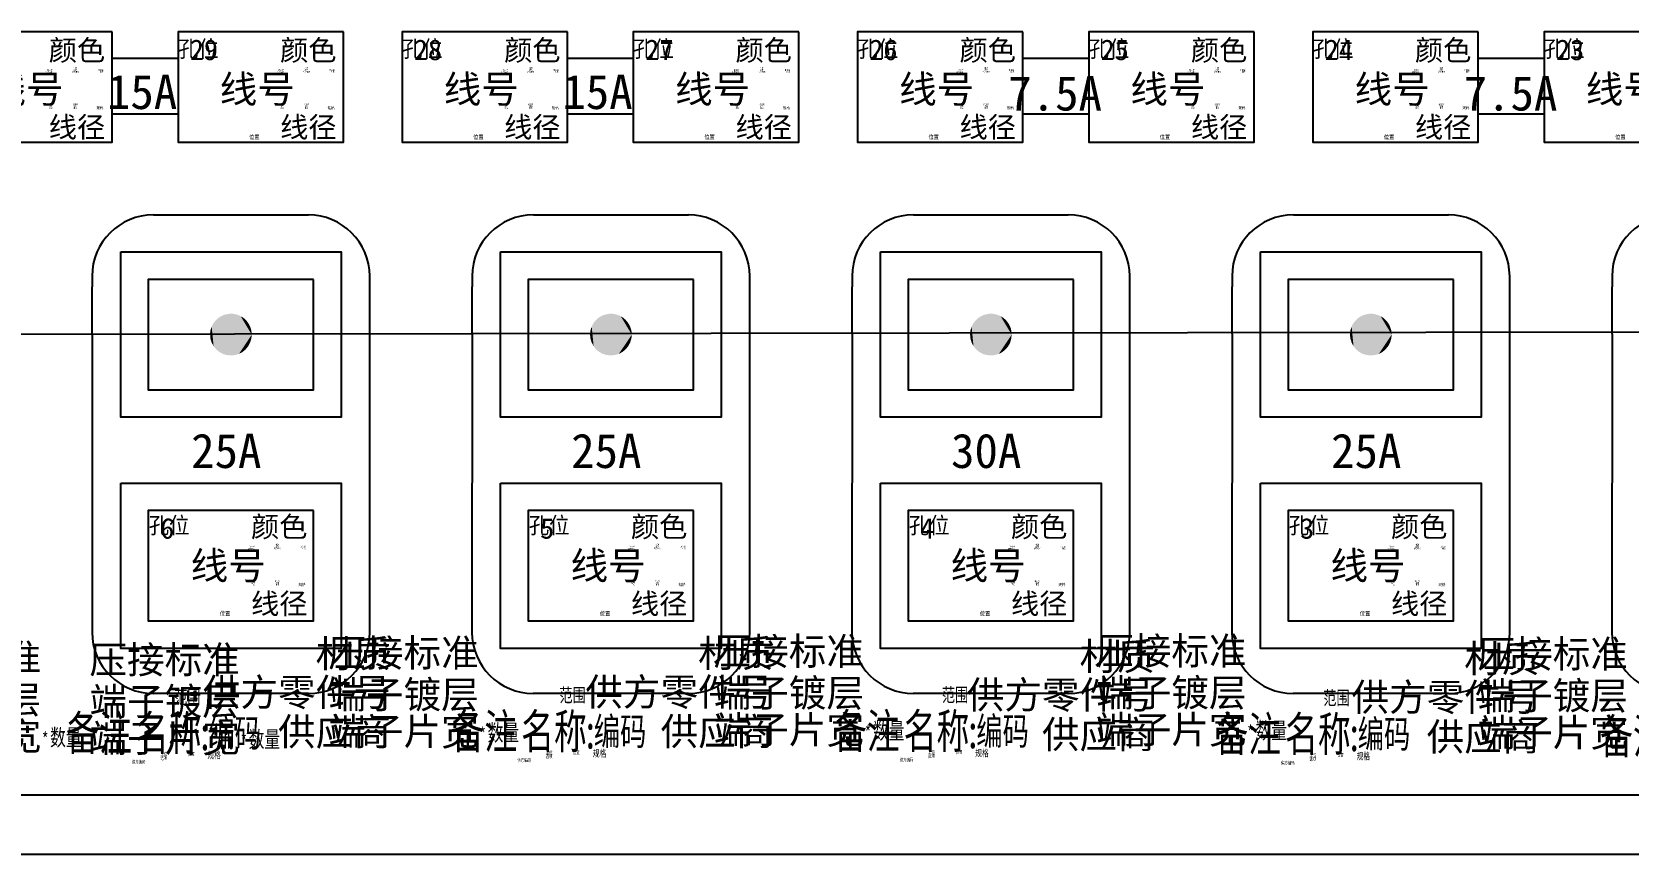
# Model space of a CAD drawing. Header units: millimetres. Extents: x -2653 to 6698, y -4403 to -42.
# Drawn here: x -2490.8 to -2375, y -629.6 to -569.9 of the extents above; entities that cross this region are included whole.
import ezdxf
from ezdxf.enums import TextEntityAlignment as Align

# ---------------------------------------------------------------- set-up
doc = ezdxf.new("R2010")
doc.units = ezdxf.units.MM
doc.header["$MEASUREMENT"] = 0
for name, color, linetype in [('文字', 3, 'Continuous'), ('轮廓线', 7, 'Continuous'), ('附件-供应商', 43, 'Continuous'), ('附件-名称', 53, 'Continuous'), ('附件-数量', 21, 'Continuous'), ('附件-编码', 52, 'Continuous')]:
    doc.layers.add(name, color=color, linetype=linetype)
for name, color, linetype, plot in [('附件-不打印', 2, 'Continuous', False), ('隐藏-剥皮长度', 2, 'Continuous', False), ('隐藏-加余量', 1, 'Continuous', False), ('隐藏-备注', 1, 'Continuous', False), ('隐藏-孔位', 1, 'Continuous', False), ('隐藏-对应端子', 2, 'Continuous', False), ('隐藏-规格', 1, 'Continuous', False), ('隐藏-辅助信息', 3, 'Continuous', False), ('隐藏-防水栓', 2, 'Continuous', False)]:
    doc.layers.add(name, color=color, linetype=linetype, plot=plot)
doc.styles.add('CL', font='', dxfattribs={"height": 2})
doc.styles.get("Standard").update_dxf_attribs({"font": 'txt', "bigfont": 'gbcbig.shx'})
doc.styles.add('灯泡', font='', dxfattribs={"width": 0.7})
doc.styles.get('CL').set_extended_font_data('SimSun')
doc.styles.get('灯泡').set_extended_font_data('NSimSun')

msp = doc.modelspace()

# ---------------------------------------------------------------- linework, layer by layer
at = {"lineweight": -3}
for p, q in [((-2481.97, -583.17), (-2470.73, -583.17)), ((-2454.4, -583.17), (-2443.15, -583.17)), ((-2426.82, -583.17), (-2415.58, -583.17)), ((-2399.25, -583.17), (-2388, -583.17)), ((-2466.27, -613.45), (-2466.27, -587.61)), ((-2438.7, -613.45), (-2438.7, -587.61)), ((-2411.12, -613.45), (-2411.12, -587.61)), ((-2383.55, -613.45), (-2383.55, -587.61)), ((-2345.6, -591.64), (-2501.12, -591.86)), ((-2481.99, -617.89), (-2470.72, -617.89)), ((-2454.41, -617.89), (-2443.14, -617.89)), ((-2426.83, -617.89), (-2415.57, -617.89)), ((-2399.26, -617.89), (-2387.99, -617.89)), ((-2300.15, -625.28), (-2590.97, -625.28)), ((-2513.99, -629.56), (-2342.92, -629.56))]:
    msp.add_line(p, q, dxfattribs=at)
at = {"lineweight": -3, "ltscale": 0.059399}
for p, q in [((-2486.43, -591.81), (-2486.42, -588.38)), ((-2458.85, -591.81), (-2458.85, -588.38)), ((-2431.27, -591.81), (-2431.27, -588.38)), ((-2403.7, -591.81), (-2403.7, -588.38)), ((-2376.12, -591.81), (-2376.12, -588.38))]:
    msp.add_line(p, q, dxfattribs=at)
at = {"lineweight": -3, "ltscale": 0.013365}
for p, q in [((-2486.42, -587.61), (-2486.42, -588.38)), ((-2458.85, -587.61), (-2458.85, -588.38)), ((-2431.27, -587.61), (-2431.27, -588.38)), ((-2403.7, -587.61), (-2403.7, -588.38)), ((-2376.12, -587.61), (-2376.12, -588.38))]:
    msp.add_line(p, q, dxfattribs=at)
at = {"lineweight": -3, "ltscale": 0.375707}
for p, q in [((-2486.43, -591.81), (-2486.43, -613.45)), ((-2458.85, -591.81), (-2458.86, -613.45)), ((-2431.27, -591.81), (-2431.28, -613.45)), ((-2403.7, -591.81), (-2403.71, -613.45)), ((-2376.12, -591.81), (-2376.13, -613.45))]:
    msp.add_line(p, q, dxfattribs=at)
at = {"lineweight": -3}
for points in [[(-2484.98, -569.89), (-2496.98, -569.89), (-2496.98, -577.89), (-2484.98, -577.89)], [(-2468.19, -569.89), (-2480.19, -569.89), (-2480.19, -577.89), (-2468.19, -577.89)], [(-2451.93, -569.89), (-2463.93, -569.89), (-2463.93, -577.89), (-2451.93, -577.89)], [(-2435.15, -569.89), (-2447.15, -569.89), (-2447.15, -577.89), (-2435.15, -577.89)], [(-2418.88, -569.89), (-2430.88, -569.89), (-2430.88, -577.89), (-2418.88, -577.89)], [(-2402.1, -569.89), (-2414.1, -569.89), (-2414.1, -577.89), (-2402.1, -577.89)], [(-2385.83, -569.89), (-2397.83, -569.89), (-2397.83, -577.89), (-2385.83, -577.89)], [(-2369.05, -569.89), (-2381.05, -569.89), (-2381.05, -577.89), (-2369.05, -577.89)], [(-2480.19, -575.86), (-2484.98, -575.86), (-2484.98, -571.79), (-2480.19, -571.79)], [(-2447.15, -575.86), (-2451.93, -575.86), (-2451.93, -571.79), (-2447.15, -571.79)], [(-2414.1, -575.86), (-2418.88, -575.86), (-2418.88, -571.79), (-2414.1, -571.79)], [(-2381.05, -575.86), (-2385.83, -575.86), (-2385.83, -571.79), (-2381.05, -571.79)], [(-2484.35, -585.86), (-2468.35, -585.86), (-2468.35, -597.86), (-2484.35, -597.86)], [(-2456.78, -585.86), (-2440.78, -585.86), (-2440.78, -597.86), (-2456.78, -597.86)], [(-2429.2, -585.86), (-2413.2, -585.86), (-2413.2, -597.86), (-2429.2, -597.86)], [(-2401.63, -585.86), (-2385.63, -585.86), (-2385.63, -597.86), (-2401.63, -597.86)], [(-2470.35, -587.86), (-2482.35, -587.86), (-2482.35, -595.86), (-2470.35, -595.86)], [(-2442.78, -587.86), (-2454.78, -587.86), (-2454.78, -595.86), (-2442.78, -595.86)], [(-2415.2, -587.86), (-2427.2, -587.86), (-2427.2, -595.86), (-2415.2, -595.86)], [(-2387.63, -587.86), (-2399.63, -587.86), (-2399.63, -595.86), (-2387.63, -595.86)], [(-2484.35, -602.63), (-2468.35, -602.63), (-2468.35, -614.63), (-2484.35, -614.63)], [(-2456.78, -602.63), (-2440.78, -602.63), (-2440.78, -614.63), (-2456.78, -614.63)], [(-2429.2, -602.63), (-2413.2, -602.63), (-2413.2, -614.63), (-2429.2, -614.63)], [(-2401.63, -602.63), (-2385.63, -602.63), (-2385.63, -614.63), (-2401.63, -614.63)], [(-2470.35, -604.63), (-2482.35, -604.63), (-2482.35, -612.63), (-2470.35, -612.63)], [(-2442.78, -604.63), (-2454.78, -604.63), (-2454.78, -612.63), (-2442.78, -612.63)], [(-2415.2, -604.63), (-2427.2, -604.63), (-2427.2, -612.63), (-2415.2, -612.63)], [(-2387.63, -604.63), (-2399.63, -604.63), (-2399.63, -612.63), (-2387.63, -612.63)]]:
    msp.add_lwpolyline(points, close=True, dxfattribs=at)
for centre, radius, start, end in [((-2481.98, -587.62), 4.45, 89.9804, 179.9804), ((-2470.74, -587.63), 4.46, 0.2127, 89.9397), ((-2454.4, -587.62), 4.45, 89.9804, 179.9804), ((-2443.16, -587.63), 4.46, 0.2127, 89.9397), ((-2426.82, -587.62), 4.45, 89.9804, 179.9804), ((-2415.58, -587.63), 4.46, 0.2127, 89.9397), ((-2399.25, -587.62), 4.45, 89.9804, 179.9804), ((-2388.01, -587.63), 4.46, 0.2127, 89.9397), ((-2371.67, -587.62), 4.45, 89.9804, 179.9804), ((-2481.98, -613.45), 4.45, 179.9804, 269.9804), ((-2470.72, -613.45), 4.45, 270.0196, 0.0196), ((-2454.41, -613.45), 4.45, 179.9804, 269.9804), ((-2443.14, -613.45), 4.45, 270.0196, 0.0196), ((-2426.83, -613.45), 4.45, 179.9804, 269.9804), ((-2415.57, -613.45), 4.45, 270.0196, 0.0196), ((-2399.26, -613.45), 4.45, 179.9804, 269.9804), ((-2387.99, -613.45), 4.45, 270.0196, 0.0196), ((-2371.68, -613.45), 4.45, 179.9804, 269.9804)]:
    msp.add_arc(centre, radius, start, end, dxfattribs=at)
for points in [[(-2477.19, -593.12), (-2477.31, -590.69), (-2477.42, -592.93), (-2477.42, -590.79)], [(-2477.19, -593.12), (-2476.93, -593.26), (-2477.31, -590.69), (-2477.19, -590.6)], [(-2476.93, -593.26), (-2477.07, -590.53), (-2477.19, -590.6)], [(-2476.65, -593.34), (-2476.93, -590.46), (-2476.93, -593.26), (-2477.07, -590.53)], [(-2476.65, -590.38), (-2476.79, -590.41), (-2476.65, -593.34), (-2476.93, -590.46)], [(-2476.35, -593.37), (-2476.35, -590.35), (-2476.65, -590.38), (-2476.5, -590.35)], [(-2476.35, -593.37), (-2476.65, -590.38), (-2476.65, -593.34)], [(-2476.35, -593.37), (-2476.06, -593.34), (-2476.35, -590.35), (-2476.35, -591.86)], [(-2474.84, -591.86), (-2476.2, -590.35), (-2476.35, -591.86), (-2476.35, -590.35)], [(-2474.84, -591.86), (-2475.91, -590.41), (-2476.2, -590.35), (-2476.06, -590.38)], [(-2474.84, -591.86), (-2475.64, -590.53), (-2475.91, -590.41), (-2475.77, -590.46)], [(-2474.84, -591.86), (-2475.39, -590.69), (-2475.64, -590.53), (-2475.51, -590.6)], [(-2474.84, -591.86), (-2475.18, -590.9), (-2475.39, -590.69), (-2475.28, -590.79)], [(-2449.62, -593.12), (-2449.74, -590.69), (-2449.85, -592.93), (-2449.85, -590.79)], [(-2449.62, -593.12), (-2449.36, -593.26), (-2449.74, -590.69), (-2449.62, -590.6)], [(-2449.36, -593.26), (-2449.49, -590.53), (-2449.62, -590.6)], [(-2449.07, -593.34), (-2449.36, -590.46), (-2449.36, -593.26), (-2449.49, -590.53)], [(-2449.07, -590.38), (-2449.22, -590.41), (-2449.07, -593.34), (-2449.36, -590.46)], [(-2448.78, -593.37), (-2448.78, -590.35), (-2449.07, -590.38), (-2448.93, -590.35)], [(-2448.78, -593.37), (-2449.07, -590.38), (-2449.07, -593.34)], [(-2448.78, -593.37), (-2448.48, -593.34), (-2448.78, -590.35), (-2448.78, -591.86)], [(-2447.26, -591.86), (-2448.63, -590.35), (-2448.78, -591.86), (-2448.78, -590.35)], [(-2447.26, -591.86), (-2448.34, -590.41), (-2448.63, -590.35), (-2448.48, -590.38)], [(-2447.26, -591.86), (-2448.06, -590.53), (-2448.34, -590.41), (-2448.2, -590.46)], [(-2447.26, -591.86), (-2447.82, -590.69), (-2448.06, -590.53), (-2447.94, -590.6)], [(-2447.26, -591.86), (-2447.61, -590.9), (-2447.82, -590.69), (-2447.71, -590.79)], [(-2422.04, -593.12), (-2422.16, -590.69), (-2422.27, -592.93), (-2422.27, -590.79)], [(-2422.04, -593.12), (-2421.78, -593.26), (-2422.16, -590.69), (-2422.04, -590.6)], [(-2421.78, -593.26), (-2421.91, -590.53), (-2422.04, -590.6)], [(-2421.5, -593.34), (-2421.78, -590.46), (-2421.78, -593.26), (-2421.91, -590.53)], [(-2421.5, -590.38), (-2421.64, -590.41), (-2421.5, -593.34), (-2421.78, -590.46)], [(-2421.2, -593.37), (-2421.2, -590.35), (-2421.5, -590.38), (-2421.35, -590.35)], [(-2421.2, -593.37), (-2421.5, -590.38), (-2421.5, -593.34)], [(-2421.2, -593.37), (-2420.91, -593.34), (-2421.2, -590.35), (-2421.2, -591.86)], [(-2419.69, -591.86), (-2421.05, -590.35), (-2421.2, -591.86), (-2421.2, -590.35)], [(-2419.69, -591.86), (-2420.76, -590.41), (-2421.05, -590.35), (-2420.91, -590.38)], [(-2419.69, -591.86), (-2420.49, -590.53), (-2420.76, -590.41), (-2420.62, -590.46)], [(-2419.69, -591.86), (-2420.24, -590.69), (-2420.49, -590.53), (-2420.36, -590.6)], [(-2419.69, -591.86), (-2420.03, -590.9), (-2420.24, -590.69), (-2420.13, -590.79)], [(-2394.47, -593.12), (-2394.58, -590.69), (-2394.69, -592.93), (-2394.69, -590.79)], [(-2394.47, -593.12), (-2394.2, -593.26), (-2394.58, -590.69), (-2394.47, -590.6)], [(-2394.2, -593.26), (-2394.34, -590.53), (-2394.47, -590.6)], [(-2393.92, -593.34), (-2394.2, -590.46), (-2394.2, -593.26), (-2394.34, -590.53)], [(-2393.92, -590.38), (-2394.06, -590.41), (-2393.92, -593.34), (-2394.2, -590.46)], [(-2393.63, -593.37), (-2393.63, -590.35), (-2393.92, -590.38), (-2393.77, -590.35)], [(-2393.63, -593.37), (-2393.92, -590.38), (-2393.92, -593.34)], [(-2393.63, -593.37), (-2393.33, -593.34), (-2393.63, -590.35), (-2393.63, -591.86)], [(-2392.11, -591.86), (-2393.48, -590.35), (-2393.63, -591.86), (-2393.63, -590.35)], [(-2392.11, -591.86), (-2393.19, -590.41), (-2393.48, -590.35), (-2393.33, -590.38)], [(-2392.11, -591.86), (-2392.91, -590.53), (-2393.19, -590.41), (-2393.05, -590.46)], [(-2392.11, -591.86), (-2392.67, -590.69), (-2392.91, -590.53), (-2392.78, -590.6)], [(-2392.11, -591.86), (-2392.46, -590.9), (-2392.67, -590.69), (-2392.56, -590.79)], [(-2477.86, -591.71), (-2477.86, -591.86), (-2477.84, -591.56), (-2477.84, -592.15)], [(-2477.75, -592.44), (-2477.8, -591.42), (-2477.84, -592.15), (-2477.84, -591.56)], [(-2477.75, -592.44), (-2477.61, -592.7), (-2477.8, -591.42), (-2477.75, -591.28)], [(-2477.61, -592.7), (-2477.69, -591.15), (-2477.75, -591.28)], [(-2477.42, -592.93), (-2477.61, -591.02), (-2477.61, -592.7), (-2477.69, -591.15)], [(-2477.42, -590.79), (-2477.52, -590.9), (-2477.42, -592.93), (-2477.61, -591.02)], [(-2474.84, -591.86), (-2476.35, -591.86), (-2475.77, -593.26), (-2476.06, -593.34)], [(-2474.84, -591.86), (-2475.77, -593.26), (-2475.28, -592.93), (-2475.51, -593.12)], [(-2474.84, -591.86), (-2475.28, -592.93), (-2474.96, -592.44), (-2475.1, -592.7)], [(-2474.84, -591.86), (-2475.02, -591.15), (-2475.18, -590.9), (-2475.1, -591.02)], [(-2474.84, -591.86), (-2474.91, -591.42), (-2475.02, -591.15), (-2474.96, -591.28)], [(-2474.84, -591.86), (-2474.96, -592.44), (-2474.87, -592.15)], [(-2474.84, -591.86), (-2474.85, -591.71), (-2474.91, -591.42), (-2474.87, -591.56)], [(-2450.28, -591.71), (-2450.29, -591.86), (-2450.26, -591.56), (-2450.26, -592.15)], [(-2450.17, -592.44), (-2450.22, -591.42), (-2450.26, -592.15), (-2450.26, -591.56)], [(-2450.17, -592.44), (-2450.03, -592.7), (-2450.22, -591.42), (-2450.17, -591.28)], [(-2450.03, -592.7), (-2450.11, -591.15), (-2450.17, -591.28)], [(-2449.85, -592.93), (-2450.03, -591.02), (-2450.03, -592.7), (-2450.11, -591.15)], [(-2449.85, -590.79), (-2449.95, -590.9), (-2449.85, -592.93), (-2450.03, -591.02)], [(-2447.26, -591.86), (-2448.78, -591.86), (-2448.2, -593.26), (-2448.48, -593.34)], [(-2447.26, -591.86), (-2448.2, -593.26), (-2447.71, -592.93), (-2447.94, -593.12)], [(-2447.26, -591.86), (-2447.71, -592.93), (-2447.38, -592.44), (-2447.52, -592.7)], [(-2447.26, -591.86), (-2447.44, -591.15), (-2447.61, -590.9), (-2447.52, -591.02)], [(-2447.26, -591.86), (-2447.33, -591.42), (-2447.44, -591.15), (-2447.38, -591.28)], [(-2447.26, -591.86), (-2447.38, -592.44), (-2447.29, -592.15)], [(-2447.26, -591.86), (-2447.27, -591.71), (-2447.33, -591.42), (-2447.29, -591.56)], [(-2422.71, -591.71), (-2422.71, -591.86), (-2422.68, -591.56), (-2422.68, -592.15)], [(-2422.6, -592.44), (-2422.65, -591.42), (-2422.68, -592.15), (-2422.68, -591.56)], [(-2422.6, -592.44), (-2422.46, -592.7), (-2422.65, -591.42), (-2422.6, -591.28)], [(-2422.46, -592.7), (-2422.53, -591.15), (-2422.6, -591.28)], [(-2422.27, -592.93), (-2422.46, -591.02), (-2422.46, -592.7), (-2422.53, -591.15)], [(-2422.27, -590.79), (-2422.37, -590.9), (-2422.27, -592.93), (-2422.46, -591.02)], [(-2419.69, -591.86), (-2421.2, -591.86), (-2420.62, -593.26), (-2420.91, -593.34)], [(-2419.69, -591.86), (-2420.62, -593.26), (-2420.13, -592.93), (-2420.36, -593.12)], [(-2419.69, -591.86), (-2420.13, -592.93), (-2419.8, -592.44), (-2419.94, -592.7)], [(-2419.69, -591.86), (-2419.87, -591.15), (-2420.03, -590.9), (-2419.94, -591.02)], [(-2419.69, -591.86), (-2419.75, -591.42), (-2419.87, -591.15), (-2419.8, -591.28)], [(-2419.69, -591.86), (-2419.8, -592.44), (-2419.72, -592.15)], [(-2419.69, -591.86), (-2419.7, -591.71), (-2419.75, -591.42), (-2419.72, -591.56)], [(-2395.13, -591.71), (-2395.14, -591.86), (-2395.11, -591.56), (-2395.11, -592.15)], [(-2395.02, -592.44), (-2395.07, -591.42), (-2395.11, -592.15), (-2395.11, -591.56)], [(-2395.02, -592.44), (-2394.88, -592.7), (-2395.07, -591.42), (-2395.02, -591.28)], [(-2394.88, -592.7), (-2394.96, -591.15), (-2395.02, -591.28)], [(-2394.69, -592.93), (-2394.88, -591.02), (-2394.88, -592.7), (-2394.96, -591.15)], [(-2394.69, -590.79), (-2394.79, -590.9), (-2394.69, -592.93), (-2394.88, -591.02)], [(-2392.11, -591.86), (-2393.63, -591.86), (-2393.05, -593.26), (-2393.33, -593.34)], [(-2392.11, -591.86), (-2393.05, -593.26), (-2392.56, -592.93), (-2392.78, -593.12)], [(-2392.11, -591.86), (-2392.56, -592.93), (-2392.23, -592.44), (-2392.37, -592.7)], [(-2392.11, -591.86), (-2392.29, -591.15), (-2392.46, -590.9), (-2392.37, -591.02)], [(-2392.11, -591.86), (-2392.18, -591.42), (-2392.29, -591.15), (-2392.23, -591.28)], [(-2392.11, -591.86), (-2392.23, -592.44), (-2392.14, -592.15)], [(-2392.11, -591.86), (-2392.12, -591.71), (-2392.18, -591.42), (-2392.14, -591.56)]]:
    msp.add_solid(points, dxfattribs=at)

# ---------------------------------------------------------------- texts
at = {"style": '灯泡'}
for s, p in [('15A', (-2485.35, -575.49)), ('15A', (-2452.3, -575.49)), ('7.5A', (-2419.94, -575.6)), ('7.5A', (-2386.89, -575.6)), ('25A', (-2479.24, -601.54)), ('25A', (-2451.66, -601.54)), ('30A', (-2424.09, -601.54)), ('25A', (-2396.51, -601.54))]:
    msp.add_text(s, height=2.5, dxfattribs=at).set_placement(p)
at = {"lineweight": -3, "char_height": 1.5, "width": 2.333, "attachment_point": 1}
for s, insert in [('{\\fSimSun|b0|i0|c134|p2;29}', (-2479.33, -570.44)), ('{\\fSimSun|b0|i0|c134|p2;28}', (-2463.07, -570.44)), ('{\\fSimSun|b0|i0|c134|p2;27}', (-2446.28, -570.44)), ('{\\fSimSun|b0|i0|c134|p2;26}', (-2430.02, -570.44)), ('{\\fSimSun|b0|i0|c134|p2;25}', (-2413.23, -570.44)), ('{\\fSimSun|b0|i0|c134|p2;24}', (-2396.97, -570.44)), ('{\\fSimSun|b0|i0|c134|p2;23}', (-2380.18, -570.44)), ('{\\fSimSun|b0|i0|c134|p2;6}', (-2481.49, -605.17)), ('{\\fSimSun|b0|i0|c134|p2;5}', (-2453.91, -605.17)), ('{\\fSimSun|b0|i0|c134|p2;4}', (-2426.33, -605.17)), ('{\\fSimSun|b0|i0|c134|p2;3}', (-2398.76, -605.17))]:
    msp.add_mtext(s, dxfattribs=dict(at, insert=insert))
at = {"layer": '文字', "style": '灯泡', "width": 0.7}
for p in [(-2478.24, -620.77), (-2450.27, -620.65), (-2422.51, -620.63), (-2394.83, -620.84)]:
    msp.add_text(':', height=2.5, dxfattribs=at).set_placement(p, align=Align.MIDDLE_CENTER)
at = {"layer": '文字', "color": 3, "style": 'CL', "flags": 1}
for tag, p in [('材质', (-2464.75, -615.01)), ('压接标准', (-2458.37, -614.96)), ('材质', (-2436.99, -614.99)), ('压接标准', (-2430.41, -614.84)), ('材质', (-2409.31, -615.21)), ('压接标准', (-2402.65, -614.81)), ('压接标准', (-2374.97, -615.03)), ('压接标准', (-2490.12, -615.32)), ('压接标准', (-2475.71, -615.45)), ('材质', (-2381.39, -615.37)), ('端子镀层', (-2490.12, -618.34)), ('端子镀层', (-2475.71, -618.47)), ('供方零件号', (-2464.75, -617.81)), ('端子镀层', (-2458.37, -617.98)), ('供方零件号', (-2436.99, -617.79)), ('端子镀层', (-2430.41, -617.86)), ('供方零件号', (-2409.31, -618)), ('端子镀层', (-2402.65, -617.84)), ('供方零件号', (-2381.39, -618.17)), ('端子镀层', (-2374.97, -618.06)), ('端子片宽', (-2490.12, -621.01)), ('端子片宽', (-2458.37, -620.65)), ('端子片宽', (-2430.41, -620.53)), ('端子片宽', (-2402.65, -620.51)), ('端子片宽', (-2374.97, -620.73)), ('端子片宽', (-2475.71, -621.14))]:
    msp.add_attdef(tag, text='', height=2, dxfattribs=at).set_placement(p, align=Align.MIDDLE_RIGHT)
at = {"layer": '轮廓线', "color": 7, "style": 'CL', "flags": 4}
for tag, text, p in [('颜色', 'NC', (-2485.48, -571.22)), ('颜色', 'NC', (-2468.69, -571.22)), ('颜色', 'NC', (-2452.43, -571.22)), ('颜色', 'NC', (-2435.64, -571.22)), ('颜色', 'NC', (-2419.38, -571.22)), ('颜色', 'NC', (-2402.59, -571.22)), ('颜色', 'NC', (-2386.33, -571.22)), ('线径', '0.5', (-2485.48, -576.8)), ('线径', '0.5', (-2468.69, -576.8)), ('线径', '0.5', (-2452.43, -576.8)), ('线径', '0.5', (-2435.64, -576.8)), ('线径', '0.5', (-2419.38, -576.8)), ('线径', '0.5', (-2402.59, -576.8)), ('线径', '0.5', (-2386.33, -576.8)), ('颜色', 'NC', (-2470.8, -605.8)), ('颜色', 'NC', (-2443.23, -605.8)), ('颜色', 'NC', (-2415.65, -605.8)), ('颜色', 'NC', (-2388.07, -605.8)), ('线径', '0.5', (-2470.8, -611.38)), ('线径', '0.5', (-2443.23, -611.38)), ('线径', '0.5', (-2415.65, -611.38)), ('线径', '0.5', (-2388.07, -611.38))]:
    msp.add_attdef(tag, text=text, height=1.5, dxfattribs=at).set_placement(p, align=Align.MIDDLE_RIGHT)
for p in [(-2491.23, -574.04), (-2474.44, -574.04), (-2458.18, -574.04), (-2441.39, -574.04), (-2425.13, -574.04), (-2408.35, -574.04), (-2392.08, -574.04), (-2375.3, -574.04), (-2476.55, -608.62), (-2448.98, -608.62), (-2421.4, -608.62), (-2393.83, -608.62)]:
    msp.add_attdef('线号', text='300', height=2, dxfattribs=at).set_placement(p, align=Align.MIDDLE_CENTER)
at = {"layer": '附件-不打印', "color": 3, "style": 'CL', "width": 0.7}
for tag, height, flags, p in [('范围', 1, 1, (-2451.56, -618.02)), ('范围', 1, 1, (-2423.8, -618)), ('范围', 1, 1, (-2479.52, -618.15)), ('范围', 1, 1, (-2396.12, -618.22)), ('工位', 0.25, 5, (-2453.26, -622.18)), ('位置', 0.25, 9, (-2451.28, -622.18)), ('工位', 0.25, 5, (-2425.51, -622.16)), ('位置', 0.25, 9, (-2423.52, -622.16)), ('供方编码', 0.25, 5, (-2483.05, -622.87)), ('工位', 0.25, 5, (-2481.23, -622.3)), ('位置', 0.25, 9, (-2479.24, -622.3)), ('供方编码', 0.25, 5, (-2455.08, -622.74)), ('供方编码', 0.25, 5, (-2427.32, -622.72)), ('供方编码', 0.25, 5, (-2399.65, -622.94)), ('工位', 0.25, 5, (-2397.83, -622.38)), ('位置', 0.25, 9, (-2395.84, -622.38))]:
    msp.add_attdef(tag, text='', height=height, dxfattribs=dict(at, flags=flags)).set_placement(p, align=Align.MIDDLE_CENTER)
at = {"layer": '附件-不打印', "color": 1, "style": 'CL', "width": 0.7, "flags": 8}
for p in [(-2483.55, -622.02), (-2455.58, -621.9), (-2427.82, -621.88), (-2400.14, -622.1), (-2372.22, -622.26)]:
    msp.add_attdef('备注', text='', height=2.5, dxfattribs=at).set_placement(p, align=Align.RIGHT)
at = {"layer": '附件-不打印', "color": 3, "style": 'CL', "width": 0.7, "flags": 9}
for p in [(-2450.09, -622.5), (-2422.34, -622.48), (-2478.06, -622.63), (-2394.66, -622.7)]:
    msp.add_attdef('规格', p, '——', height=0.5, dxfattribs=at)
at = {"layer": '附件-不打印', "color": 1, "style": 'CL', "width": 0.7, "flags": 13}
for p in [(-2481.48, -622.72), (-2453.51, -622.59), (-2425.75, -622.57), (-2398.08, -622.79)]:
    msp.add_attdef('选项', p, 'ALL', height=0.25, dxfattribs=at)
at = {"layer": '附件-供应商', "color": 3, "style": 'CL', "flags": 1}
for p in [(-2464.75, -620.68), (-2436.99, -620.66), (-2409.31, -620.88), (-2381.39, -621.05)]:
    msp.add_attdef('供应商', text='', height=2, dxfattribs=at).set_placement(p, align=Align.MIDDLE_RIGHT)
at = {"layer": '附件-名称', "color": 3, "style": 'CL', "width": 0.7, "flags": 8}
for p in [(-2478.49, -620.77), (-2450.52, -620.65), (-2422.76, -620.63), (-2395.08, -620.84)]:
    msp.add_attdef('名称', text='端子', height=2.5, dxfattribs=at).set_placement(p, align=Align.MIDDLE_RIGHT)
at = {"layer": '附件-数量', "color": 2, "style": 'CL', "width": 0.7, "flags": 7}
for p in [(-2489.83, -621.22), (-2475.42, -621.35), (-2458.08, -620.86), (-2430.12, -620.74), (-2402.36, -620.72)]:
    msp.add_attdef('*', text='*', height=1, dxfattribs=at).set_placement(p, align=Align.MIDDLE_CENTER)
at = {"layer": '附件-数量', "color": 2, "style": 'CL', "width": 0.7, "flags": 13}
for p in [(-2489.48, -621.09), (-2475.07, -621.22), (-2457.73, -620.74), (-2429.76, -620.61), (-2402, -620.59)]:
    msp.add_attdef('数量', text='1', height=1.2, dxfattribs=at).set_placement(p, align=Align.MIDDLE_LEFT)
at = {"layer": '附件-编码', "color": 2, "style": 'CL', "width": 0.7}
for p in [(-2477.99, -620.77), (-2450.02, -620.65), (-2422.26, -620.63), (-2394.58, -620.84)]:
    msp.add_attdef('编码', text='', height=2, dxfattribs=at).set_placement(p, align=Align.MIDDLE_LEFT)
at = {"layer": '隐藏-剥皮长度', "color": 2, "style": 'CL', "width": 0.9, "flags": 4}
for p in [(-2485.61, -572.8), (-2468.83, -572.8), (-2452.57, -572.8), (-2435.78, -572.8), (-2419.52, -572.8), (-2402.73, -572.8), (-2386.47, -572.8), (-2470.94, -607.38), (-2443.36, -607.38), (-2415.79, -607.38), (-2388.21, -607.38)]:
    msp.add_attdef('剥皮', text='', height=0.1, dxfattribs=at).set_placement(p, align=Align.MIDDLE_RIGHT)
at = {"layer": '隐藏-加余量', "color": 1, "style": 'CL', "width": 0.9, "flags": 4}
for p in [(-2485.61, -572.66), (-2468.83, -572.66), (-2452.57, -572.66), (-2435.78, -572.66), (-2419.52, -572.66), (-2402.73, -572.66), (-2386.47, -572.66), (-2470.94, -607.24), (-2443.36, -607.24), (-2415.79, -607.24), (-2388.21, -607.24)]:
    msp.add_attdef('加余量', text='', height=0.1, dxfattribs=at).set_placement(p, align=Align.MIDDLE_RIGHT)
at = {"layer": '隐藏-备注', "color": 1, "style": 'CL', "width": 0.9, "flags": 5}
for p in [(-2487.65, -575.4), (-2470.87, -575.4), (-2454.6, -575.4), (-2437.82, -575.4), (-2421.55, -575.4), (-2404.77, -575.4), (-2388.51, -575.4), (-2472.98, -609.99), (-2445.4, -609.99), (-2417.83, -609.99), (-2390.25, -609.99)]:
    msp.add_attdef('备注', text='', height=0.1, dxfattribs=at).set_placement(p, align=Align.MIDDLE_CENTER)
at = {"layer": '隐藏-孔位', "color": 6, "style": 'CL', "width": 0.9, "flags": 4}
for p in [(-2480.19, -571.12), (-2463.93, -571.12), (-2447.15, -571.12), (-2430.88, -571.12), (-2414.1, -571.12), (-2397.83, -571.12), (-2381.05, -571.12), (-2482.31, -605.7), (-2454.73, -605.7), (-2427.15, -605.7), (-2399.58, -605.7)]:
    msp.add_attdef('孔位', text='', height=1.2, dxfattribs=at).set_placement(p, align=Align.MIDDLE_LEFT)
at = {"layer": '隐藏-对应端子', "color": 2, "style": 'CL', "width": 0.9, "flags": 4}
for p in [(-2489.3, -572.81), (-2472.51, -572.81), (-2456.25, -572.81), (-2439.47, -572.81), (-2423.2, -572.81), (-2406.42, -572.81), (-2390.15, -572.81), (-2474.63, -607.4), (-2447.05, -607.4), (-2419.47, -607.4), (-2391.9, -607.4)]:
    msp.add_attdef('对应簧片', text='', height=0.1, dxfattribs=at).set_placement(p, align=Align.MIDDLE_RIGHT)
at = {"layer": '隐藏-规格', "color": 1, "style": 'CL', "width": 0.9, "flags": 5}
for p in [(-2485.61, -575.41), (-2468.83, -575.41), (-2452.57, -575.41), (-2435.78, -575.41), (-2419.52, -575.41), (-2402.73, -575.41), (-2386.47, -575.41), (-2470.94, -610), (-2443.36, -610), (-2415.79, -610), (-2388.21, -610)]:
    msp.add_attdef('规格', text='', height=0.2, dxfattribs=at).set_placement(p, align=Align.MIDDLE_RIGHT)
at = {"layer": '隐藏-辅助信息', "color": 3, "style": 'CL', "width": 0.9, "flags": 5}
for tag, p in [('供方编码', (-2487.65, -572.79)), ('编码', (-2487.65, -572.65)), ('供方编码', (-2470.87, -572.79)), ('编码', (-2470.87, -572.65)), ('供方编码', (-2454.6, -572.79)), ('编码', (-2454.6, -572.65)), ('供方编码', (-2437.82, -572.79)), ('编码', (-2437.82, -572.65)), ('供方编码', (-2421.55, -572.79)), ('编码', (-2421.55, -572.65)), ('供方编码', (-2404.77, -572.79)), ('编码', (-2404.77, -572.65)), ('供方编码', (-2388.51, -572.79)), ('编码', (-2388.51, -572.65)), ('供方编码', (-2472.98, -607.37)), ('编码', (-2472.98, -607.24)), ('供方编码', (-2445.4, -607.37)), ('编码', (-2445.4, -607.24)), ('供方编码', (-2417.83, -607.37)), ('编码', (-2417.83, -607.24)), ('供方编码', (-2390.25, -607.37)), ('编码', (-2390.25, -607.24))]:
    msp.add_attdef(tag, text='', height=0.1, dxfattribs=at).set_placement(p, align=Align.MIDDLE_CENTER)
at = {"layer": '隐藏-辅助信息', "color": 2, "style": 'CL', "width": 0.9, "flags": 5}
for tag, text, p in [('辅助', '辅助件', (-2487.65, -572.51)), ('辅助', '辅助件', (-2470.87, -572.51)), ('辅助', '辅助件', (-2454.6, -572.51)), ('辅助', '辅助件', (-2437.82, -572.51)), ('辅助', '辅助件', (-2421.55, -572.51)), ('辅助', '辅助件', (-2404.77, -572.51)), ('辅助', '辅助件', (-2388.51, -572.51)), ('标识管', '', (-2487.65, -575.16)), ('标识管', '', (-2470.87, -575.16)), ('标识管', '', (-2454.6, -575.16)), ('标识管', '', (-2437.82, -575.16)), ('标识管', '', (-2421.55, -575.16)), ('标识管', '', (-2404.77, -575.16)), ('标识管', '', (-2388.51, -575.16)), ('辅助', '辅助件', (-2472.98, -607.1)), ('辅助', '辅助件', (-2445.4, -607.1)), ('辅助', '辅助件', (-2417.83, -607.1)), ('辅助', '辅助件', (-2390.25, -607.1)), ('标识管', '', (-2472.98, -609.74)), ('标识管', '', (-2445.4, -609.74)), ('标识管', '', (-2417.83, -609.74)), ('标识管', '', (-2390.25, -609.74))]:
    msp.add_attdef(tag, text=text, height=0.1, dxfattribs=at).set_placement(p, align=Align.MIDDLE_CENTER)
at = {"layer": '隐藏-辅助信息', "color": 3, "style": 'CL', "width": 0.9, "flags": 5}
for tag, text, p in [('线种', 'FLRY', (-2489.3, -575.28)), ('工位', '', (-2489.3, -575.4)), ('线种', 'FLRY', (-2472.51, -575.28)), ('工位', '', (-2472.51, -575.4)), ('线种', 'FLRY', (-2456.25, -575.28)), ('工位', '', (-2456.25, -575.4)), ('线种', 'FLRY', (-2439.47, -575.28)), ('工位', '', (-2439.47, -575.4)), ('线种', 'FLRY', (-2423.2, -575.28)), ('工位', '', (-2423.2, -575.4)), ('线种', 'FLRY', (-2406.42, -575.28)), ('工位', '', (-2406.42, -575.4)), ('线种', 'FLRY', (-2390.15, -575.28)), ('工位', '', (-2390.15, -575.4)), ('线种', 'FLRY', (-2474.63, -609.87)), ('工位', '', (-2474.63, -609.99)), ('线种', 'FLRY', (-2447.05, -609.87)), ('工位', '', (-2447.05, -609.99)), ('线种', 'FLRY', (-2419.47, -609.87)), ('工位', '', (-2419.47, -609.99)), ('线种', 'FLRY', (-2391.9, -609.87)), ('工位', '', (-2391.9, -609.99))]:
    msp.add_attdef(tag, text=text, height=0.1, dxfattribs=at).set_placement(p, align=Align.MIDDLE_RIGHT)
at = {"layer": '隐藏-辅助信息', "color": 1, "style": 'CL', "width": 0.9, "flags": 5}
for p in [(-2487.65, -575.28), (-2470.87, -575.28), (-2454.6, -575.28), (-2437.82, -575.28), (-2421.55, -575.28), (-2404.77, -575.28), (-2388.51, -575.28), (-2472.98, -609.87), (-2445.4, -609.87), (-2417.83, -609.87), (-2390.25, -609.87)]:
    msp.add_attdef('选项', text='ALL', height=0.1, dxfattribs=at).set_placement(p, align=Align.MIDDLE_CENTER)
at = {"layer": '隐藏-辅助信息', "color": 4, "style": 'CL', "width": 0.9, "flags": 4}
for p in [(-2474.66, -577.51), (-2458.4, -577.51), (-2441.62, -577.51), (-2425.35, -577.51), (-2408.57, -577.51), (-2392.3, -577.51), (-2375.52, -577.51), (-2476.78, -612.1), (-2449.2, -612.1), (-2421.62, -612.1), (-2394.05, -612.1)]:
    msp.add_attdef('位置', text='ABC', height=0.3, dxfattribs=at).set_placement(p, align=Align.MIDDLE_CENTER)
at = {"layer": '隐藏-防水栓', "color": 2, "style": 'CL', "width": 0.9, "flags": 4}
for p in [(-2489.3, -572.66), (-2472.51, -572.66), (-2456.25, -572.66), (-2439.47, -572.66), (-2423.2, -572.66), (-2406.42, -572.66), (-2390.15, -572.66), (-2474.63, -607.24), (-2447.05, -607.24), (-2419.47, -607.24), (-2391.9, -607.24)]:
    msp.add_attdef('防水栓', text='', height=0.1, dxfattribs=at).set_placement(p, align=Align.MIDDLE_RIGHT)

doc.saveas('drawing.dxf')
